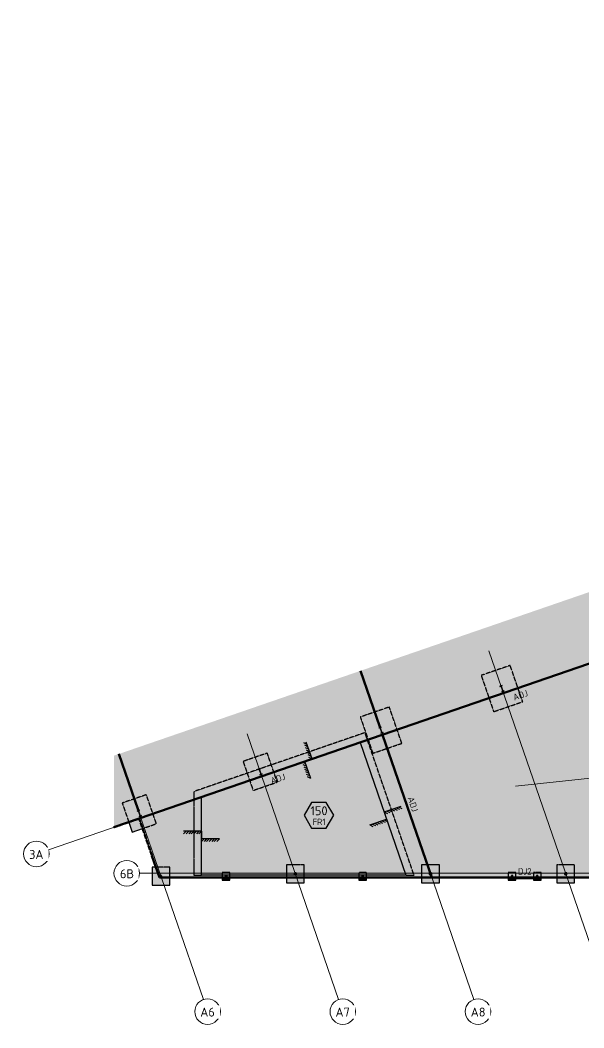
# Model space of a CAD drawing. Header units: millimetres. Extents: x -2407225 to -2284062, y -3762 to 4044235.
# Drawn here: x -2407225 to -2363134, y 3957750 to 4036600 of the extents above; entities that cross this region are included whole.
import ezdxf

# ---------------------------------------------------------------- set-up
doc = ezdxf.new("R2010")
doc.units = ezdxf.units.MM
for name, pattern in [('Dash', [7, 5, -2]), ('Hidden Double', [7, 5, -2]), ('Hidden Half', [3, 2, -1])]:
    doc.linetypes.add(name, pattern=pattern)
for name, color, linetype, lineweight in [('A-060-M_DETAIL', 3, 'Continuous', 25), ('A-230-H-FLOOR', 190, 'Continuous', 13), ('A-230-M_FLOOR', 192, 'Continuous', 13), ('A-230-MH_FLOOR', 190, 'Hidden Double', 13), ('S-160-M_FOUND', 171, 'Continuous', 13), ('S-160-MH_FOUND', 171, 'Hidden Half', 13), ('S-230-A-FLOOR', 171, 'Continuous', 18), ('S-280-M_COLUMN', 52, 'Continuous', 13), ('S-280-MH_COLUMN', 52, 'Hidden Half', 13), ('Z-000-T_TEXT', 131, 'Continuous', 25), ('Z-030-M_GRID', 191, 'Continuous', 13), ('Z-033_T_GRIDREF', 31, 'Continuous', 13), ('Z-060-M_DETAIL', 92, 'Continuous', 25)]:
    doc.layers.add(name, color=color, linetype=linetype, lineweight=lineweight)
doc.styles.add('ISOCPEUR', font='isocpeur.ttf', dxfattribs={"height": 700})
doc.styles.add('ISOCPEUR_1', font='isocpeur.ttf', dxfattribs={"height": 500})

# ---------------------------------------------------------------- blocks, each defined once
blk = doc.blocks.new('NRP_Column-Steel-SHS - SC433 - 100x100x5_0SHS-4145820-S1_001 - INTERNAL SLAB ON GROUND PLAN - PART 2')
at = {"layer": 'S-280-M_COLUMN', "lineweight": 25}
for p, q in [((50, 50), (-50, 50)), ((-50, 50), (-50, -50)), ((-45, -45), (-45, 45)), ((-45, 45), (45, 45)), ((45, 45), (45, -45)), ((50, -50), (50, 50)), ((-50, -50), (50, -50)), ((45, -45), (-45, -45))]:
    blk.add_line(p, q, dxfattribs=at)
blk = doc.blocks.new('NRP_Column-Steel-SHS - SC440 - 150x150x5_0SHS-4132256-S1_001 - INTERNAL SLAB ON GROUND PLAN - PART 2')
at = {"layer": 'S-280-M_COLUMN', "lineweight": 25}
for p, q in [((75, 75), (-75, 75)), ((-75, 75), (-75, -75)), ((-70, -70), (-70, 70)), ((-70, 70), (70, 70)), ((70, 70), (70, -70)), ((75, -75), (75, 75)), ((-75, -75), (75, -75)), ((70, -70), (-70, -70))]:
    blk.add_line(p, q, dxfattribs=at)
blk = doc.blocks.new('NRP_Column-Steel-SHS - SC440 - 150x150x5_0SHS-4132352-S1_001 - INTERNAL SLAB ON GROUND PLAN - PART 2')
at = {"layer": 'S-280-M_COLUMN', "lineweight": 25}
for p, q in [((75, 75), (-75, 75)), ((-75, 75), (-75, -75)), ((-70, -70), (-70, 70)), ((-70, 70), (70, 70)), ((70, 70), (70, -70)), ((75, -75), (75, 75)), ((-75, -75), (75, -75)), ((70, -70), (-70, -70))]:
    blk.add_line(p, q, dxfattribs=at)
blk = doc.blocks.new('NRP_Column-Steel-SHS - SC440 - 150x150x5_0SHS-3895936-S1_001 - INTERNAL SLAB ON GROUND PLAN - PART 2')
at = {"layer": 'S-280-M_COLUMN', "lineweight": 25}
for p, q in [((75, 75), (-75, 75)), ((-75, 75), (-75, -75)), ((-70, -70), (-70, 70)), ((-70, 70), (70, 70)), ((70, 70), (70, -70)), ((75, -75), (75, 75)), ((-75, -75), (75, -75)), ((70, -70), (-70, -70))]:
    blk.add_line(p, q, dxfattribs=at)
blk = doc.blocks.new('NRP_Column-Steel-SHS - M433 - 100x100x5_0SHS-3909548-S1_001 - INTERNAL SLAB ON GROUND PLAN - PART 2')
at = {"layer": 'S-280-M_COLUMN', "lineweight": 25}
for p, q in [((50, 50), (-50, 50)), ((-50, 50), (-50, -50)), ((-45, -45), (-45, 45)), ((-45, 45), (45, 45)), ((45, 45), (45, -45)), ((50, -50), (50, 50)), ((-50, -50), (50, -50)), ((45, -45), (-45, -45))]:
    blk.add_line(p, q, dxfattribs=at)
blk = doc.blocks.new('NRP_Column-Steel-SHS - M433 - 100x100x5_0SHS-3910052-S1_001 - INTERNAL SLAB ON GROUND PLAN - PART 2')
at = {"layer": 'S-280-M_COLUMN', "lineweight": 25}
for p, q in [((50, 50), (-50, 50)), ((-50, 50), (-50, -50)), ((-45, -45), (-45, 45)), ((-45, 45), (45, 45)), ((45, 45), (45, -45)), ((50, -50), (50, 50)), ((-50, -50), (50, -50)), ((45, -45), (-45, -45))]:
    blk.add_line(p, q, dxfattribs=at)
blk = doc.blocks.new('NRP_Column-Steel-SHS - M433 - 100x100x5_0SHS-3910123-S1_001 - INTERNAL SLAB ON GROUND PLAN - PART 2')
at = {"layer": 'S-280-M_COLUMN', "lineweight": 25}
for p, q in [((50, 50), (-50, 50)), ((-50, 50), (-50, -50)), ((-45, -45), (-45, 45)), ((-45, 45), (45, 45)), ((45, 45), (45, -45)), ((50, -50), (50, 50)), ((-50, -50), (50, -50)), ((45, -45), (-45, -45))]:
    blk.add_line(p, q, dxfattribs=at)
blk = doc.blocks.new('NRP_Column-Steel-SHS - M433 - 100x100x5_0SHS-3910138-S1_001 - INTERNAL SLAB ON GROUND PLAN - PART 2')
at = {"layer": 'S-280-M_COLUMN', "lineweight": 25}
for p, q in [((50, 50), (-50, 50)), ((-50, 50), (-50, -50)), ((-45, -45), (-45, 45)), ((-45, 45), (45, 45)), ((45, 45), (45, -45)), ((50, -50), (50, 50)), ((-50, -50), (50, -50)), ((45, -45), (-45, -45))]:
    blk.add_line(p, q, dxfattribs=at)
blk = doc.blocks.new('NRP_Column-Steel-UB - SC121 - 460UB67_1-V13-S1_001 - INTERNAL SLAB ON GROUND PLAN - PART 2')
at = {"layer": 'S-280-M_COLUMN', "lineweight": 25}
for p, q in [((95, 453.8), (-95, 453.8)), ((-95, 453.8), (-95, 441.1)), ((-95, 441.1), (-15.65, 441.1)), ((-15.65, 12.7), (-95, 12.7)), ((-95, 12.7), (-95, 0)), ((-95, 0), (95, 0)), ((-4.25, 429.7), (-4.25, 24.1)), ((4.25, 24.1), (4.25, 429.7)), ((15.65, 441.1), (95, 441.1)), ((95, 12.7), (15.65, 12.7)), ((95, 441.1), (95, 453.8)), ((95, 0), (95, 12.7))]:
    blk.add_line(p, q, dxfattribs=at)
for centre, start, end in [((-15.65, 429.7), 0, 90), ((-15.65, 24.1), 270, 0), ((15.65, 429.7), 90, 180), ((15.65, 24.1), 180, 270)]:
    blk.add_arc(centre, 11.4, start, end, dxfattribs=at)
at = {"layer": 'S-280-MH_COLUMN', "lineweight": 25}
for centre, start, end in [((-15.65, 429.7), 0, 90), ((-15.65, 24.1), 270, 0), ((15.65, 429.7), 90, 180), ((15.65, 24.1), 180, 270)]:
    blk.add_arc(centre, 11.4, start, end, dxfattribs=at)
blk = doc.blocks.new('NRP_Foundation-Pad Footing Fibre _v2_ - PF5 -1400 x 1400 x 400d-3893014-S1_001 - INTERNAL SLAB ON GROUND PLAN - PART 2')
at = {"layer": 'S-160-M_FOUND', "linetype": 'Dash', "lineweight": 25}
blk.add_hatch(color=10, dxfattribs=at).paths.add_polyline_path([(-650, -1050), (750, -1050), (750, -444), (-70, -444), (-343, 350), (-650, 350), (-650, -444)])
at = {"layer": 'S-160-M_FOUND', "color": 9, "lineweight": 25}
for p, q in [((-343, 350), (-650, 350)), ((-650, 350), (-650, -1050)), ((750, -1050), (750, -444)), ((-650, -1050), (750, -1050))]:
    blk.add_line(p, q, dxfattribs=at)
at = {"layer": 'S-160-MH_FOUND', "color": 9, "linetype": 'Dash', "lineweight": 25}
for p, q in [((750, 350), (-343, 350)), ((750, -444), (750, 350))]:
    blk.add_line(p, q, dxfattribs=at)
blk = doc.blocks.new('NRP_Foundation-Pad Footing Fibre _v2_ - PF5 -1400 x 1400 x 400d-V15-S1_001 - INTERNAL SLAB ON GROUND PLAN - PART 2')
at = {"layer": 'S-160-M_FOUND', "linetype": 'Dash', "lineweight": 25}
blk.add_hatch(color=10, dxfattribs=at).paths.add_polyline_path([(-650, -1050), (750, -1050), (750, -639), (-650, -639)])
at = {"layer": 'S-160-M_FOUND', "color": 9, "lineweight": 25}
for p, q in [((-650, -639), (-650, -1050)), ((750, -1050), (750, -639)), ((-650, -1050), (750, -1050))]:
    blk.add_line(p, q, dxfattribs=at)
at = {"layer": 'S-160-MH_FOUND', "color": 9, "linetype": 'Dash', "lineweight": 25}
for p, q in [((750, 350), (-650, 350)), ((-650, 350), (-650, -639)), ((750, -639), (750, 350))]:
    blk.add_line(p, q, dxfattribs=at)
blk = doc.blocks.new('NRP_Foundation-Pad Footing Fibre _v2_ - PF2 -2400 x 2000 x 600d-3893007-S1_001 - INTERNAL SLAB ON GROUND PLAN - PART 2')
at = {"layer": 'S-160-M_FOUND', "linetype": 'Dash', "lineweight": 25}
blk.add_hatch(color=10, dxfattribs=at).paths.add_polyline_path([(1250, -1350), (1250, -494), (427, -494), (427, -1350)])
at = {"layer": 'S-160-M_FOUND', "color": 9, "lineweight": 25}
for p, q in [((1250, -1350), (1250, -494)), ((427, -1350), (1250, -1350))]:
    blk.add_line(p, q, dxfattribs=at)
at = {"layer": 'S-160-MH_FOUND', "color": 9, "linetype": 'Dash', "lineweight": 25}
for p, q in [((1250, 650), (-1150, 650)), ((-1150, 650), (-1150, -1350)), ((1250, -494), (1250, 650)), ((-1150, -1350), (427, -1350))]:
    blk.add_line(p, q, dxfattribs=at)
blk = doc.blocks.new('NRP_Foundation-Pad Footing Fibre _v2_ - PF2 -2400 x 2000 x 600d-V17-S1_001 - INTERNAL SLAB ON GROUND PLAN - PART 2')
at = {"layer": 'S-160-MH_FOUND', "color": 9, "linetype": 'Dash', "lineweight": 25}
for p, q in [((1250, 650), (-1150, 650)), ((-1150, 650), (-1150, -1350)), ((1250, -1350), (1250, 650)), ((-1150, -1350), (1250, -1350))]:
    blk.add_line(p, q, dxfattribs=at)
blk = doc.blocks.new('NRP_Foundation-Pad Footing Fibre _v2_ - PF1 - 3000 x 2400 x 600d-V18-S1_001 - INTERNAL SLAB ON GROUND PLAN - PART 2')
at = {"layer": 'S-160-MH_FOUND', "color": 9, "linetype": 'Dash', "lineweight": 25}
for p, q in [((1550, 850), (-1450, 850)), ((-1450, 850), (-1450, -1550)), ((1550, -1550), (1550, 850)), ((-1450, -1550), (1550, -1550))]:
    blk.add_line(p, q, dxfattribs=at)
blk = doc.blocks.new('NRP_Foundation-Pad Footing Fibre _v2_ - PF6 -600 x 600 x 400d-V19-S1_001 - INTERNAL SLAB ON GROUND PLAN - PART 2')
at = {"layer": 'S-160-M_FOUND', "linetype": 'Dash', "lineweight": 25}
blk.add_hatch(color=10, dxfattribs=at).paths.add_polyline_path([(-250, -650), (350, -650), (350, -444), (-250, -444)])
at = {"layer": 'S-160-M_FOUND', "color": 9, "lineweight": 25}
for p, q in [((-250, -444), (-250, -650)), ((-250, -650), (350, -650)), ((350, -650), (350, -444))]:
    blk.add_line(p, q, dxfattribs=at)
at = {"layer": 'S-160-MH_FOUND', "color": 9, "linetype": 'Dash', "lineweight": 25}
for p, q in [((350, -50), (-250, -50)), ((-250, -50), (-250, -444)), ((350, -444), (350, -50))]:
    blk.add_line(p, q, dxfattribs=at)
blk = doc.blocks.new('NRP_Joint Location _v2_ - DJ2 - DOWELLED JOINT-4231531-S1_001 - INTERNAL SLAB ON GROUND PLAN - PART 2')
at = {"layer": 'Z-060-M_DETAIL', "lineweight": 50}
blk.add_line((6942, 0), (9020, 0), dxfattribs=at)
blk = doc.blocks.new('NRP_Joint Location _v2_ - DJ2 - DOWELLED JOINT-4231895-S1_001 - INTERNAL SLAB ON GROUND PLAN - PART 2')
at = {"layer": 'Z-060-M_DETAIL', "lineweight": 50}
blk.add_line((0, 0), (1880, 0), dxfattribs=at)
blk = doc.blocks.new('NRP_Joint Location _v2_ - ADJ - ARMOURED DOWEL JOINT-4235474-S1_001 - INTERNAL SLAB ON GROUND PLAN - PART 2')
at = {"layer": 'Z-060-M_DETAIL', "lineweight": 50}
blk.add_line((14708, 0), (19335, 0), dxfattribs=at)
blk = doc.blocks.new('NRP_Joint Location _v2_ - ADJ - ARMOURED DOWEL JOINT-V20-S1_001 - INTERNAL SLAB ON GROUND PLAN - PART 2')
at = {"layer": 'Z-060-M_DETAIL', "lineweight": 50}
blk.add_line((14708, 0), (19335, 0), dxfattribs=at)
blk = doc.blocks.new('NRP_Joint Location _v2_ - ADJ - ARMOURED DOWEL JOINT-4240138-S1_001 - INTERNAL SLAB ON GROUND PLAN - PART 2')
at = {"layer": 'Z-060-M_DETAIL', "lineweight": 50}
blk.add_line((0, 0), (20100, 0), dxfattribs=at)
blk = doc.blocks.new('NRP_Joint Location _v2_ - ADJ - ARMOURED DOWEL JOINT-4238618-S1_001 - INTERNAL SLAB ON GROUND PLAN - PART 2')
at = {"layer": 'Z-060-M_DETAIL', "lineweight": 50}
blk.add_line((0, 0), (11812, 0), dxfattribs=at)
blk = doc.blocks.new('NRP_Joint Location _v2_ - ADJ - ARMOURED DOWEL JOINT-4240198-S1_001 - INTERNAL SLAB ON GROUND PLAN - PART 2')
at = {"layer": 'Z-060-M_DETAIL', "lineweight": 50}
blk.add_line((0, 0), (20036, 0), dxfattribs=at)
blk = doc.blocks.new('Grid - NRP_Grid-Head-320187-S1_001 - INTERNAL SLAB ON GROUND PLAN - PART 2')
at = {"layer": 'Z-033_T_GRIDREF'}
blk.add_circle((0, 0), 5, dxfattribs=at)
blk = doc.blocks.new('NRP_Slab Step _v2_ - Slab Step-780736-S1_001 - INTERNAL SLAB ON GROUND PLAN - PART 2')
at = {"layer": 'Z-000-T_TEXT'}
for p, q in [((-6, 0), (-7, -1)), ((0, 0), (-7, 0)), ((-5, 0), (-6, -1)), ((-4, 0), (-5, -1)), ((-3, 0), (-4, -1)), ((-2, 0), (-3, -1)), ((-1, 0), (-2, -1)), ((0, 0), (-1, -1)), ((0, 0), (0, -3)), ((1, -3), (0, -4)), ((7, -3), (0, -3)), ((2, -3), (1, -4)), ((3, -3), (2, -4)), ((4, -3), (3, -4)), ((5, -3), (4, -4)), ((6, -3), (5, -4)), ((7, -3), (6, -4))]:
    blk.add_line(p, q, dxfattribs=at)
blk = doc.blocks.new('NRP_Slab Step _v2_ - Slab Step-4241239-S1_001 - INTERNAL SLAB ON GROUND PLAN - PART 2')
at = {"layer": 'Z-000-T_TEXT'}
for p, q in [((1, 3), (0, 4)), ((2, 3), (1, 4)), ((3, 3), (2, 4)), ((4, 3), (3, 4)), ((5, 3), (4, 4)), ((6, 3), (5, 4)), ((7, 3), (6, 4)), ((-6, 0), (-7, 1)), ((-5, 0), (-6, 1)), ((-4, 0), (-5, 1)), ((-3, 0), (-4, 1)), ((-2, 0), (-3, 1)), ((-1, 0), (-2, 1)), ((0, 0), (-1, 1)), ((0, 0), (0, 3)), ((7, 3), (0, 3)), ((0, 0), (-7, 0))]:
    blk.add_line(p, q, dxfattribs=at)
blk = doc.blocks.new('NRP_Slab Tag _v2_ - Thickness with Description-1497716-S1_001 - INTERNAL SLAB ON GROUND PLAN - PART 2')
at = {"layer": 'S-230-A-FLOOR', "lineweight": 25}
for p, q in [((-2.88, 4.99), (-5.76, -0.01)), ((2.9, 4.99), (-2.88, 4.99)), ((5.78, -0.01), (2.9, 4.99)), ((-5.76, -0.01), (-2.88, -5.01)), ((2.9, -5.01), (5.78, -0.01)), ((-2.88, -5.01), (2.9, -5.01))]:
    blk.add_line(p, q, dxfattribs=at)

msp = doc.modelspace()

# ---------------------------------------------------------------- hatches: boundary and pattern name
at = {"layer": 'A-230-H-FLOOR'}
h = msp.add_hatch(color=10, dxfattribs=at)
h.paths.add_polyline_path([(-2325852, 3969518), (-2302758, 3969518), (-2308415, 3992231), (-2314304, 3993483), (-2315289, 3999700), (-2319906, 3998968), (-2325867, 4036600), (-2331078, 4035296), (-2331120, 4035466), (-2334030, 4034738), (-2333988, 4034568), (-2336024, 4034059), (-2336061, 4034204), (-2337871, 4033751), (-2337834, 4033606), (-2353358, 4029722), (-2353942, 4031417), (-2354991, 4031056), (-2355040, 4031197), (-2356804, 4030590), (-2356756, 4030448), (-2358753, 4029760), (-2347502, 3997085), (-2399889, 3979047), (-2399889, 3973449), (-2397919, 3974128), (-2396331, 3969518), (-2350532, 3969518)])
h.paths.add_polyline_path([(-2393038, 3969704), (-2393038, 3975808), (-2380625, 3980083), (-2377051, 3969704), (-2380625, 3969704)])
msp.add_hatch(color=10, dxfattribs=at).paths.add_polyline_path([(-2377051, 3969704), (-2380625, 3980083), (-2393038, 3975808), (-2393038, 3969704), (-2380625, 3969704)])

# ---------------------------------------------------------------- linework, layer by layer
at = {"layer": 'A-230-M_FLOOR', "color": 226, "lineweight": 25}
for p, q in [((-2393038, 3975808), (-2380625, 3980083)), ((-2380625, 3980083), (-2377051, 3969704)), ((-2393038, 3969704), (-2393038, 3975808)), ((-2399889, 3973449), (-2397919, 3974128)), ((-2397919, 3974128), (-2396916, 3971216)), ((-2377051, 3969704), (-2393038, 3969704)), ((-2368615, 3969518), (-2366915, 3969518))]:
    msp.add_line(p, q, dxfattribs=at)
at = {"layer": 'A-230-M_FLOOR', "lineweight": 50}
for p, q in [((-2396916, 3971216), (-2396331, 3969518)), ((-2396331, 3969518), (-2368615, 3969518)), ((-2368615, 3969518), (-2368615, 3969461)), ((-2368615, 3969503), (-2366915, 3969503)), ((-2368615, 3969463), (-2366915, 3969463)), ((-2368615, 3969461), (-2366915, 3969461)), ((-2366915, 3969518), (-2350161, 3969518)), ((-2366915, 3969461), (-2366915, 3969518))]:
    msp.add_line(p, q, dxfattribs=at)
at = {"layer": 'A-230-MH_FLOOR', "color": 226, "lineweight": 25}
for p, q in [((-2380253, 3980845), (-2393638, 3976236)), ((-2376416, 3969704), (-2380253, 3980845)), ((-2393638, 3976236), (-2393638, 3969704)), ((-2393638, 3969704), (-2393038, 3969704)), ((-2377051, 3969704), (-2376416, 3969704))]:
    msp.add_line(p, q, dxfattribs=at)
at = {"layer": 'A-230-MH_FLOOR', "lineweight": 50}
for p, q in [((-2399889, 3973449), (-2397919, 3974128)), ((-2397919, 3974128), (-2396916, 3971216)), ((-2368615, 3969518), (-2366915, 3969518))]:
    msp.add_line(p, q, dxfattribs=at)
at = {"layer": 'Z-030-M_GRID'}
for p, q in [((-2361162, 3959967), (-2370561, 3987263)), ((-2296055, 3984279), (-2368472, 3976668)), ((-2371738, 3959967), (-2380016, 3984008)), ((-2382314, 3959967), (-2389471, 3980752))]:
    msp.add_line(p, q, dxfattribs=at)

# ---------------------------------------------------------------- block references
at = {"layer": 'S-160-MH_FOUND', "color": 9, "linetype": 'Dash', "lineweight": 25}
for name, p, rotation in [('NRP_Foundation-Pad Footing Fibre _v2_ - PF1 - 3000 x 2400 x 600d-V18-S1_001 - INTERNAL SLAB ON GROUND PLAN - PART 2', (-2369855, 3984137), 109.0004071201358), ('NRP_Foundation-Pad Footing Fibre _v2_ - PF1 - 3000 x 2400 x 600d-V18-S1_001 - INTERNAL SLAB ON GROUND PLAN - PART 2', (-2379310, 3980881), 109.0004071202154), ('NRP_Foundation-Pad Footing Fibre _v2_ - PF2 -2400 x 2000 x 600d-V17-S1_001 - INTERNAL SLAB ON GROUND PLAN - PART 2', (-2388765, 3977626), 109.0004071201358), ('NRP_Foundation-Pad Footing Fibre _v2_ - PF2 -2400 x 2000 x 600d-3893007-S1_001 - INTERNAL SLAB ON GROUND PLAN - PART 2', (-2397591, 3974692), 289.0004071201359)]:
    msp.add_blockref(name, p, dxfattribs=dict(at, rotation=rotation))
for name, p in [('NRP_Foundation-Pad Footing Fibre _v2_ - PF5 -1400 x 1400 x 400d-3893014-S1_001 - INTERNAL SLAB ON GROUND PLAN - PART 2', (-2396262, 3969962)), ('NRP_Foundation-Pad Footing Fibre _v2_ - PF5 -1400 x 1400 x 400d-V15-S1_001 - INTERNAL SLAB ON GROUND PLAN - PART 2', (-2385752, 3970157)), ('NRP_Foundation-Pad Footing Fibre _v2_ - PF5 -1400 x 1400 x 400d-V15-S1_001 - INTERNAL SLAB ON GROUND PLAN - PART 2', (-2375176, 3970157)), ('NRP_Foundation-Pad Footing Fibre _v2_ - PF5 -1400 x 1400 x 400d-V15-S1_001 - INTERNAL SLAB ON GROUND PLAN - PART 2', (-2364607, 3970157)), ('NRP_Foundation-Pad Footing Fibre _v2_ - PF6 -600 x 600 x 400d-V19-S1_001 - INTERNAL SLAB ON GROUND PLAN - PART 2', (-2391166, 3969962)), ('NRP_Foundation-Pad Footing Fibre _v2_ - PF6 -600 x 600 x 400d-V19-S1_001 - INTERNAL SLAB ON GROUND PLAN - PART 2', (-2380478, 3969962)), ('NRP_Foundation-Pad Footing Fibre _v2_ - PF6 -600 x 600 x 400d-V19-S1_001 - INTERNAL SLAB ON GROUND PLAN - PART 2', (-2368800, 3969962)), ('NRP_Foundation-Pad Footing Fibre _v2_ - PF6 -600 x 600 x 400d-V19-S1_001 - INTERNAL SLAB ON GROUND PLAN - PART 2', (-2366834, 3969962))]:
    msp.add_blockref(name, p, dxfattribs=at)
at = {"layer": 'S-230-A-FLOOR', "lineweight": 25, "xscale": 199.9999999999999, "yscale": 199.9999999999999, "zscale": 199.9999999999999}
msp.add_blockref('NRP_Slab Tag _v2_ - Thickness with Description-1497716-S1_001 - INTERNAL SLAB ON GROUND PLAN - PART 2', (-2383858, 3974389), dxfattribs=at)
at = {"layer": 'S-280-M_COLUMN', "lineweight": 25}
for name, p in [('NRP_Column-Steel-SHS - SC433 - 100x100x5_0SHS-4145820-S1_001 - INTERNAL SLAB ON GROUND PLAN - PART 2', (-2396212, 3969612)), ('NRP_Column-Steel-SHS - M433 - 100x100x5_0SHS-3909548-S1_001 - INTERNAL SLAB ON GROUND PLAN - PART 2', (-2391116, 3969612)), ('NRP_Column-Steel-SHS - SC440 - 150x150x5_0SHS-4132256-S1_001 - INTERNAL SLAB ON GROUND PLAN - PART 2', (-2385702, 3969807)), ('NRP_Column-Steel-SHS - M433 - 100x100x5_0SHS-3910052-S1_001 - INTERNAL SLAB ON GROUND PLAN - PART 2', (-2380428, 3969612)), ('NRP_Column-Steel-SHS - SC440 - 150x150x5_0SHS-4132352-S1_001 - INTERNAL SLAB ON GROUND PLAN - PART 2', (-2375126, 3969807)), ('NRP_Column-Steel-SHS - M433 - 100x100x5_0SHS-3910123-S1_001 - INTERNAL SLAB ON GROUND PLAN - PART 2', (-2368750, 3969612)), ('NRP_Column-Steel-SHS - M433 - 100x100x5_0SHS-3910138-S1_001 - INTERNAL SLAB ON GROUND PLAN - PART 2', (-2366784, 3969612)), ('NRP_Column-Steel-SHS - SC440 - 150x150x5_0SHS-3895936-S1_001 - INTERNAL SLAB ON GROUND PLAN - PART 2', (-2364550, 3969807))]:
    msp.add_blockref(name, p, dxfattribs=at)
at = {"layer": 'S-280-MH_COLUMN', "lineweight": 25, "rotation": 19.00040712021459}
for p in [(-2369466, 3984084), (-2378921, 3980828), (-2388376, 3977572), (-2397831, 3974317)]:
    msp.add_blockref('NRP_Column-Steel-UB - SC121 - 460UB67_1-V13-S1_001 - INTERNAL SLAB ON GROUND PLAN - PART 2', p, dxfattribs=at)
at = {"layer": 'Z-000-T_TEXT', "xscale": 200, "yscale": 200, "zscale": 200}
for name, p, rotation in [('NRP_Slab Step _v2_ - Slab Step-780736-S1_001 - INTERNAL SLAB ON GROUND PLAN - PART 2', (-2384385, 3978788), 288.9999999999342), ('NRP_Slab Step _v2_ - Slab Step-4241239-S1_001 - INTERNAL SLAB ON GROUND PLAN - PART 2', (-2378755, 3974653), 199.0004071202142)]:
    msp.add_blockref(name, p, dxfattribs=dict(at, rotation=rotation))
msp.add_blockref('NRP_Slab Step _v2_ - Slab Step-780736-S1_001 - INTERNAL SLAB ON GROUND PLAN - PART 2', (-2393038, 3973129), dxfattribs=at)
at = {"layer": 'Z-033_T_GRIDREF', "xscale": 199.9999999999999, "yscale": 199.9999999999999, "zscale": 199.9999999999999}
for p, rotation in [((-2405954, 3971361), 109.0004071202156), ((-2398885, 3969847), 269.9999999999999), ((-2392565, 3959021), 19.00040712021551), ((-2381989, 3959021), 19.00040712021625), ((-2371412, 3959021), 19.00040712021565)]:
    msp.add_blockref('Grid - NRP_Grid-Head-320187-S1_001 - INTERNAL SLAB ON GROUND PLAN - PART 2', p, dxfattribs=dict(at, rotation=rotation))
at = {"layer": 'Z-060-M_DETAIL', "lineweight": 50}
for name, p, rotation in [('NRP_Joint Location _v2_ - ADJ - ARMOURED DOWEL JOINT-4240198-S1_001 - INTERNAL SLAB ON GROUND PLAN - PART 2', (-2378919, 3980670), 19.00040711536725), ('NRP_Joint Location _v2_ - ADJ - ARMOURED DOWEL JOINT-V20-S1_001 - INTERNAL SLAB ON GROUND PLAN - PART 2', (-2385384, 3999597), 289.0004071202154), ('NRP_Joint Location _v2_ - ADJ - ARMOURED DOWEL JOINT-4240138-S1_001 - INTERNAL SLAB ON GROUND PLAN - PART 2', (-2397924, 3974126), 19.00040711536725), ('NRP_Joint Location _v2_ - ADJ - ARMOURED DOWEL JOINT-4238618-S1_001 - INTERNAL SLAB ON GROUND PLAN - PART 2', (-2378872, 3980686), 289.0004071202162), ('NRP_Joint Location _v2_ - ADJ - ARMOURED DOWEL JOINT-4235474-S1_001 - INTERNAL SLAB ON GROUND PLAN - PART 2', (-2404294, 3993085), 289.0004071202154), ('NRP_Joint Location _v2_ - DJ2 - DOWELLED JOINT-4231531-S1_001 - INTERNAL SLAB ON GROUND PLAN - PART 2', (-2406453, 3971189), 19.00040711536772)]:
    msp.add_blockref(name, p, dxfattribs=dict(at, rotation=rotation))
msp.add_blockref('NRP_Joint Location _v2_ - DJ2 - DOWELLED JOINT-4231895-S1_001 - INTERNAL SLAB ON GROUND PLAN - PART 2', (-2368700, 3969518), dxfattribs=at)

# ---------------------------------------------------------------- texts
at = {"layer": 'A-060-M_DETAIL', "lineweight": 13, "char_height": 500, "width": 1394.94, "attachment_point": 1, "style": 'ISOCPEUR_1'}
for insert, rotation in [((-2368733, 3983825), 19.00041), ((-2387707, 3977292), 19.00041), ((-2376456, 3975888), 289.00041)]:
    msp.add_mtext('ADJ', dxfattribs=dict(at, insert=insert, rotation=rotation))
at = {"layer": 'A-060-M_DETAIL', "lineweight": 13, "insert": (-2368295, 3970241), "char_height": 500, "width": 1282.7, "attachment_point": 1, "style": 'ISOCPEUR_1'}
msp.add_mtext('DJ2', dxfattribs=at)
at = {"layer": 'S-230-A-FLOOR', "lineweight": 13, "attachment_point": 1}
for s, insert, char_height, width, style in [('150', (-2384521, 3975087), 700, 1619.41, 'ISOCPEUR'), ('FR1', (-2384355, 3974113), 500, 1218.56, 'ISOCPEUR_1')]:
    msp.add_mtext(s, dxfattribs=dict(at, insert=insert, char_height=char_height, width=width, style=style))

# ---------------------------------------------------------------- next in the draw order: texts
at = {"layer": 'Z-033_T_GRIDREF', "char_height": 700, "attachment_point": 1, "style": 'ISOCPEUR', "bg_fill": 3, "box_fill_scale": 1.25, "bg_fill_color": 256, "bg_fill_true_color": 13158600, "bg_fill_transparency": 0}
for s, insert, width in [('3A', (-2406525, 3971669), 1362.87), ('6B', (-2399418, 3970156), 1282.7), ('A6', (-2393135, 3959333), 1362.87), ('A7', (-2382559, 3959333), 1362.87), ('A8', (-2371982, 3959333), 1362.87)]:
    msp.add_mtext(s, dxfattribs=dict(at, insert=insert, width=width))

# ---------------------------------------------------------------- next in the draw order: linework, layer by layer
at = {"layer": 'Z-030-M_GRID'}
for p, q in [((-2339468, 3994255), (-2405009, 3971687)), ((-2392890, 3959967), (-2398926, 3977496)), ((-2397885, 3969847), (-2300610, 3969847))]:
    msp.add_line(p, q, dxfattribs=at)

doc.saveas('drawing.dxf')
